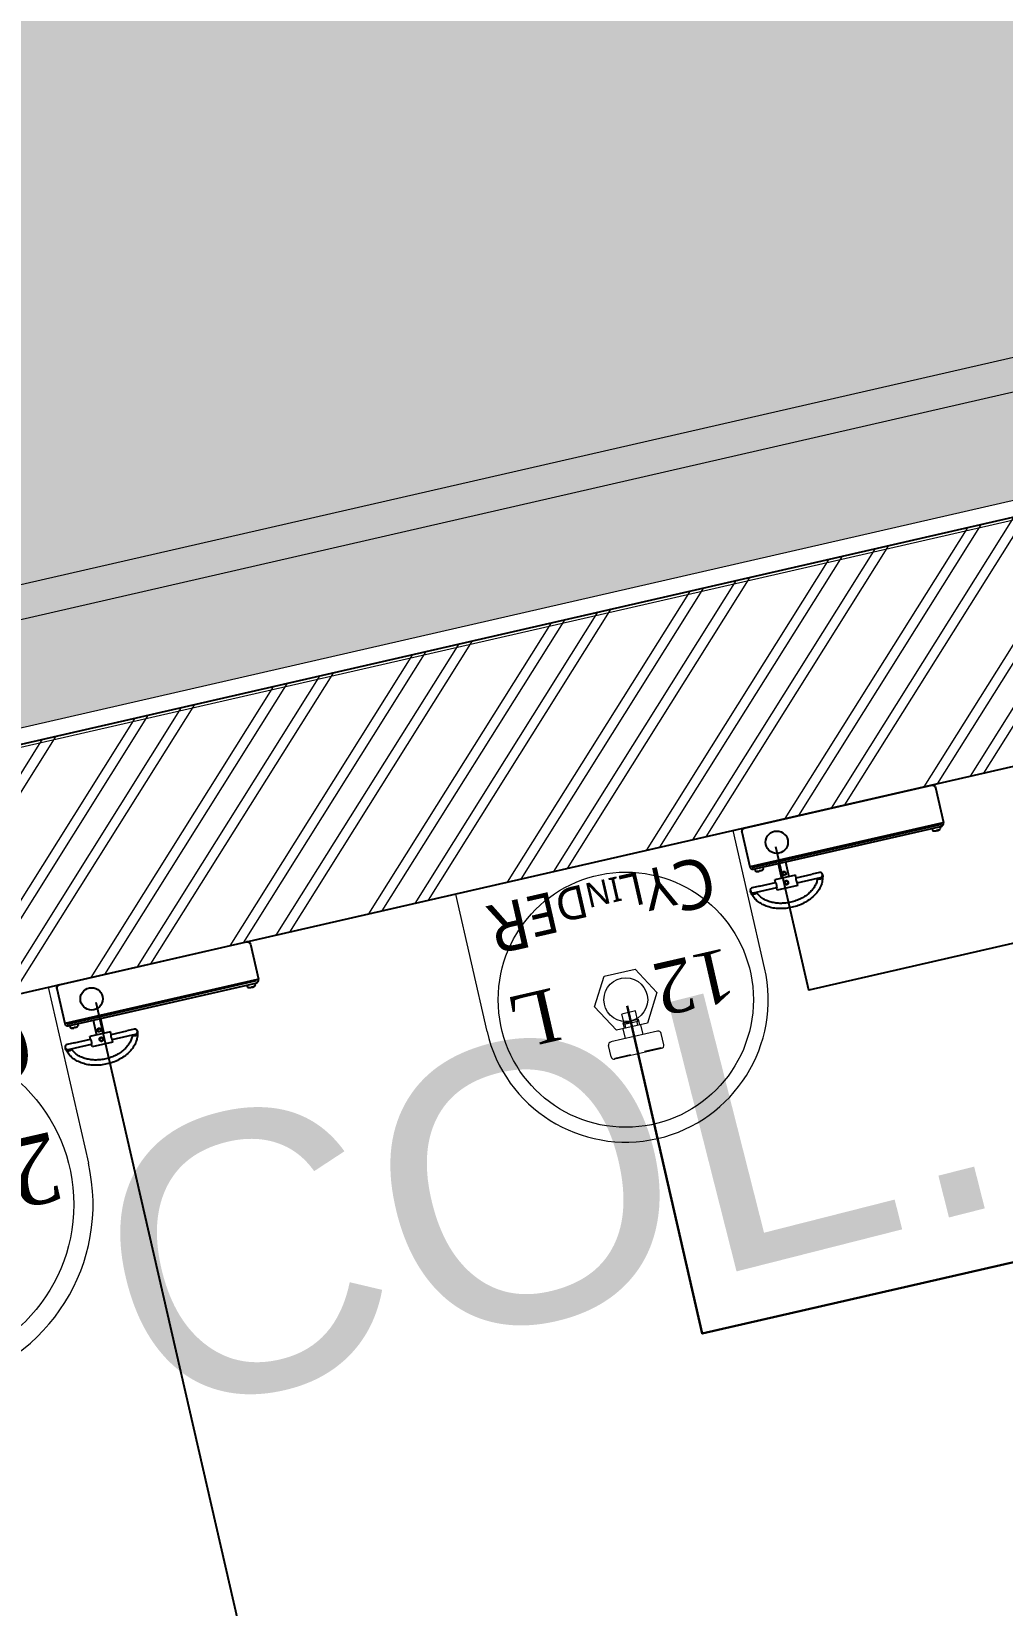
# Model space of a CAD drawing. Header units: millimetres. Extents: x 1667 to 847943, y 724 to 1832625.
# Drawn here: x 644533 to 645451, y 728084 to 729573 of the extents above; entities that cross this region are included whole.
import ezdxf

# ---------------------------------------------------------------- set-up
doc = ezdxf.new("R2010")
doc.units = ezdxf.units.MM
doc.linetypes.add('CENTER', pattern=[2, 1.25, -0.25, 0.25, -0.25])
for name, color, linetype, lineweight in [('2026-02-28_GF-SF BWP SET_MAIN BLOCK_SASANGIR RESORT$0$BRICK WALL_MOFA', 20, 'Continuous', 25), ('2026-02-28_GF-SF BWP SET_MAIN BLOCK_SASANGIR RESORT$0$HATCH LIGHT_MOFA', 253, 'Continuous', 0), ('BRICK WALL_MOFA', 22, 'Continuous', 20), ('DIMENSION_MOFA', 66, 'CENTER', 15), ('ELEV_15_MOFA', 31, 'Continuous', 13), ('HATCH', 8, 'Continuous', 0), ('HATCH SOLID_MOFA', 251, 'Continuous', 5)]:
    doc.layers.add(name, color=color, linetype=linetype, lineweight=lineweight)
doc.layers.add('Fusible link', color=7, linetype='Continuous', true_color=0x30c200)
for name, color, linetype, lineweight, true_color in [('HATCH_LIGHT_MOFA', 7, 'Continuous', 5, 0x5b5b5b), ('SSE PIPING', 7, 'Continuous', 30, 0x0512c2), ('SSE SYS', 7, 'Continuous', 15, 0xeb0000)]:
    doc.layers.add(name, color=color, linetype=linetype, lineweight=lineweight, true_color=true_color)
doc.styles.add('arial', font='arial.ttf')
doc.styles.add('Lucida SU', font='l_10646.ttf')
doc.styles.add('M B PATIL', font='times.ttf')

# ---------------------------------------------------------------- blocks, each defined once
blk = doc.blocks.new('CYL 24 L')
at = {"layer": 'SSE PIPING', "color": 6, "lineweight": 5, "ltscale": 5.240748}
for p, q in [((6.1, 38.6), (-27.8, 19)), ((40.1, 19), (6.1, 38.6)), ((40.1, -20.2), (40.1, 19))]:
    blk.add_line(p, q, dxfattribs=at)
at = {"layer": 'SSE PIPING', "color": 6, "lineweight": 5, "ltscale": 1.904597}
for p, q in [((70.4, 32.5), (56.1, 32.5)), ((70.4, -33.6), (56.1, -33.6))]:
    blk.add_line(p, q, dxfattribs=at)
at = {"layer": 'SSE PIPING', "color": 6, "lineweight": 5, "ltscale": 28.497757}
for p, q in [((-27.8, 19), (-27.8, -20.2)), ((-27.8, -20.2), (6.1, -39.8)), ((6.1, -39.8), (40.1, -20.2))]:
    blk.add_line(p, q, dxfattribs=at)
at = {"layer": 'SSE PIPING', "color": 6, "lineweight": 5, "ltscale": 12.341448}
for p, q in [((52.6, -30), (52.6, 28.9)), ((74, -30), (74, 28.9))]:
    blk.add_line(p, q, dxfattribs=at)
at = {"layer": 'SSE PIPING', "color": 6, "lineweight": 5, "ltscale": 4.038952}
blk.add_line((32.9, 9.1), (32.9, -10.2), dxfattribs=at)
at = {"layer": 'SSE PIPING', "color": 6, "lineweight": 5, "ltscale": 0.952248}
for p, q in [((32.9, 9.1), (40.1, 9.1)), ((32.9, -10.2), (40.1, -10.2))]:
    blk.add_line(p, q, dxfattribs=at)
at = {"layer": 'SSE PIPING', "color": 6, "lineweight": 5, "ltscale": 0.595118}
for p, q in [((34.2, 5), (33.5, 8.1)), ((34.8, 1.9), (34.2, 5)), ((34.7, -2.2), (34.8, 1)), ((40.1, 7), (35.6, 7)), ((40.1, -8.2), (35.6, -8.2))]:
    blk.add_line(p, q, dxfattribs=at)
at = {"layer": 'SSE PIPING', "color": 6, "lineweight": 5, "ltscale": 0.023222}
for p, q in [((34.8, 1.9), (34.6, 1.9)), ((34.8, 1), (34.7, 1))]:
    blk.add_line(p, q, dxfattribs=at)
at = {"layer": 'SSE PIPING', "color": 6, "lineweight": 5, "ltscale": 3.55277}
blk.add_line((35.6, -9), (35.6, 7.9), dxfattribs=at)
at = {"layer": 'SSE PIPING', "color": 6, "lineweight": 5, "ltscale": 1.66651}
for p, q in [((52.6, 10.6), (40.1, 10.6)), ((52.6, -11.7), (40.1, -11.7))]:
    blk.add_line(p, q, dxfattribs=at)
at = {"layer": 'SSE PIPING', "color": 12, "lineweight": 5, "ltscale": 27.706152, "true_color": 0xd10000}
blk.add_lwpolyline([(6.1, -175.1), (-165, -175.1), (-164.9, 174), (6.1, 174)], dxfattribs=at)
at = {"layer": 'SSE PIPING', "color": 6, "lineweight": 5, "ltscale": 28.497757}
blk.add_lwpolyline([(-41.8, 40.7), (-41.8, -40.7, 0.414214), (-31.6, -50.8), (31.6, -50.8, 0.414214), (41.8, -40.7), (41.8, 40.7, 0.414214), (31.6, 50.8), (-31.6, 50.8, 0.414214)], format="xyb", close=True, dxfattribs=at)
at = {"layer": 'SSE PIPING', "color": 12, "lineweight": 5, "ltscale": 27.706152, "true_color": 0xd10000}
blk.add_circle((6.1, -0.6), 156.3, dxfattribs=at)
at = {"layer": 'SSE PIPING', "color": 6, "lineweight": 5, "ltscale": 28.497757}
blk.add_circle((6.1, -0.6), 26.8, dxfattribs=at)
at = {"layer": 'SSE PIPING', "color": 12, "lineweight": 5, "ltscale": 27.706152, "true_color": 0xd10000}
blk.add_arc((6.1, -0.6), 174.5, 270, 90, dxfattribs=at)
at = {"layer": 'SSE PIPING', "color": 6, "lineweight": 5, "ltscale": 0.747873}
for centre, start, end in [((56.1, 28.9), 90, 180), ((70.4, 28.9), 0, 90), ((56.1, -30), 180, 270), ((70.4, -30), 270, 0)]:
    blk.add_arc(centre, 3.57, start, end, dxfattribs=at)
at = {"layer": 'SSE PIPING', "color": 2, "lineweight": 5, "insert": (-116.6, 5.6), "char_height": 60.638, "attachment_point": 5, "rotation": 270, "style": 'Lucida SU'}
blk.add_mtext_dynamic_manual_height_columns('C{\\H0.83333x;Y\\H0.8x;L\\H0.75x;IN\\H1.33333x;D\\H1.25x;E}R', width=321.5, gutter_width=1500, heights=[93.4], dxfattribs=at)
at = {"layer": 'SSE SYS', "insert": (33.8, 147.1), "char_height": 65, "attachment_point": 1, "rotation": 270, "style": 'M B PATIL'}
blk.add_mtext_dynamic_manual_height_columns('24     L', width=351.721, gutter_width=1, heights=[0], dxfattribs=at)
blk = doc.blocks.new('FU L ACT PA T')
at = {"layer": 'Fusible link', "color": 1, "true_color": 0xff0000}
for p, q in [((-30, 17), (-30, -17.1)), ((-27, 20), (155, 20)), ((158, 17), (158, -17.1)), ((157.2, -17), (-30, -17)), ((-28, -18), (156, -18)), ((-27.1, -20), (156, -20)), ((-25.8, -20), (-25.8, -22)), ((-24.5, -17), (-24.5, -18)), ((-22.4, -23.1), (-22.4, -23.1)), ((-21.6, -23.1), (-21.6, -22.8)), ((-21.6, -22.8), (-21.6, -23.1)), ((-19.5, -17), (-19.5, -18)), ((-18.2, -20), (-18.2, -22)), ((-3.1, -17), (-3.1, -18)), ((-3.1, -20), (-3.1, -34.3)), ((3.9, -17), (3.9, -18)), ((3.9, -20), (3.9, -34.3)), ((146.2, -20), (146.2, -22)), ((147.5, -17), (147.5, -18)), ((149.6, -23.1), (149.6, -22.8)), ((149.6, -22.8), (149.6, -23.1)), ((150.4, -23.1), (150.4, -23.1)), ((152.5, -17), (152.5, -18)), ((153.8, -20), (153.8, -22)), ((-34.6, -39.3), (-34.6, -39.5)), ((-25.1, -36.8), (-32.1, -36.8)), ((-32.1, -41.8), (-25.1, -41.8)), ((-25.1, -36.8), (-9.6, -36.8)), ((-25.1, -41.8), (-9.6, -41.8)), ((10.4, -34.3), (-9.6, -34.3)), ((-9.6, -36.8), (-9.6, -34.3)), ((-9.6, -44.3), (-9.6, -41.8)), ((10.4, -44.3), (-9.6, -44.3)), ((10.4, -36.8), (10.4, -34.3)), ((10.4, -36.8), (25.9, -36.8)), ((10.4, -41.8), (25.9, -41.8)), ((10.4, -44.3), (10.4, -41.8)), ((33, -36.8), (25.9, -36.8)), ((25.9, -41.8), (33, -41.8)), ((35.5, -39.5), (35.5, -39.3))]:
    blk.add_line(p, q, dxfattribs=at)
at = {"layer": 'Fusible link', "color": 1, "true_color": 0xff0000, "flags": 128}
for points in [[(-34.2, -41.8), (-34.3, -41.5), (-34.4, -41.2), (-34.5, -40.6), (-34.6, -40.1), (-34.6, -39.8), (-34.6, -39.5)], [(-31.7, -43.2), (-31.9, -43.2), (-32, -43.2), (-32.1, -43.2), (-32.3, -43.2), (-32.4, -43.2), (-32.6, -43.1), (-32.7, -43.1), (-32.8, -43.1), (-32.9, -43), (-33.1, -43), (-33.2, -42.9), (-33.3, -42.8), (-33.4, -42.8), (-33.5, -42.7), (-33.6, -42.6), (-33.7, -42.6), (-33.8, -42.5), (-33.9, -42.4), (-33.9, -42.3), (-34, -42.2), (-34.1, -42.1), (-34.1, -42), (-34.2, -41.9), (-34.2, -41.8)], [(35, -41.8), (34.7, -42.9), (34.4, -44.1), (33.9, -45.2), (33.4, -46.3), (32.9, -47.4), (32.3, -48.4), (31.6, -49.5), (30.8, -50.5), (30, -51.4), (29.1, -52.4), (28.2, -53.3), (27.2, -54.2), (26.2, -55), (25.2, -55.8), (24, -56.6), (22.9, -57.3), (21.7, -58), (20.4, -58.7), (19.2, -59.3), (17.9, -59.9), (16.5, -60.4), (15.1, -60.9), (13.8, -61.3), (12.3, -61.7), (10.9, -62.1), (9.4, -62.4), (7.9, -62.7), (6.5, -62.9), (5, -63), (3.4, -63.1), (1.9, -63.2), (0.4, -63.2), (-1.1, -63.2), (-2.6, -63.1), (-4.1, -63), (-5.6, -62.9), (-7.1, -62.7), (-8.6, -62.4), (-10.1, -62.1), (-11.5, -61.7), (-12.9, -61.3), (-14.3, -60.9), (-15.7, -60.4), (-17.1, -59.9), (-18.4, -59.3), (-19.6, -58.7), (-20.9, -58), (-22.1, -57.3), (-23.2, -56.6), (-24.3, -55.8), (-25.4, -55), (-26.4, -54.2), (-27.4, -53.3), (-28.3, -52.4), (-29.2, -51.4), (-30, -50.5), (-30.8, -49.5), (-31.4, -48.4), (-32.1, -47.4), (-32.6, -46.3), (-33.1, -45.2), (-33.6, -44.1), (-33.9, -42.9), (-34.2, -41.8)], [(-29.2, -41.8), (-29.2, -41.9), (-29.3, -42), (-29.3, -42.1), (-29.4, -42.2), (-29.4, -42.3), (-29.5, -42.3), (-29.6, -42.4), (-29.7, -42.5), (-29.8, -42.6), (-29.9, -42.7), (-30, -42.7), (-30.1, -42.8), (-30.2, -42.9), (-30.3, -42.9), (-30.5, -43), (-30.6, -43), (-30.7, -43.1), (-30.8, -43.1), (-31, -43.2), (-31.1, -43.2), (-31.3, -43.2), (-31.4, -43.2), (-31.6, -43.2), (-31.7, -43.2)], [(29.9, -41.8), (29.6, -42.6), (29.3, -43.4), (28.9, -44.2), (28.5, -45), (28, -45.8), (27.5, -46.6), (26.9, -47.3), (26.3, -48.1), (25.6, -48.8), (24.9, -49.6), (24.1, -50.3), (23.3, -50.9), (22.5, -51.6), (21.6, -52.2), (20.6, -52.9), (19.7, -53.4), (18.7, -54), (17.6, -54.5), (16.5, -55), (15.4, -55.5), (14.3, -55.9), (13.1, -56.3), (11.9, -56.7), (10.7, -57), (9.4, -57.3), (8.2, -57.5), (6.9, -57.8), (5.6, -57.9), (4.3, -58.1), (3, -58.2), (1.7, -58.2), (0.4, -58.2), (-0.9, -58.2), (-2.2, -58.2), (-3.5, -58.1), (-4.8, -57.9), (-6.1, -57.8), (-7.4, -57.5), (-8.6, -57.3), (-9.9, -57), (-11.1, -56.7), (-12.3, -56.3), (-13.5, -55.9), (-14.6, -55.5), (-15.7, -55), (-16.8, -54.5), (-17.8, -54), (-18.9, -53.4), (-19.8, -52.9), (-20.8, -52.2), (-21.7, -51.6), (-22.5, -50.9), (-23.3, -50.3), (-24.1, -49.6), (-24.8, -48.8), (-25.5, -48.1), (-26.1, -47.3), (-26.7, -46.6), (-27.2, -45.8), (-27.7, -45), (-28.1, -44.2), (-28.5, -43.4), (-28.8, -42.6), (-29, -41.8)], [(-9.6, -36.8), (-9.6, -36.8), (-9.6, -36.8), (-9.5, -37), (-9.5, -37.1), (-9.5, -37.3), (-9.4, -37.5), (-9.4, -37.7), (-9.4, -38), (-9.3, -38.3), (-9.3, -38.6), (-9.3, -38.9), (-9.3, -39.3), (-9.3, -39.6), (-9.3, -39.9), (-9.3, -40.2), (-9.4, -40.5), (-9.4, -40.8), (-9.4, -41), (-9.5, -41.2), (-9.5, -41.4), (-9.5, -41.6), (-9.6, -41.7), (-9.6, -41.7), (-9.6, -41.8)], [(0.4, -41.3), (0.2, -41.2), (-0.1, -41.2), (-0.3, -41.1), (-0.5, -41), (-0.7, -40.8), (-0.9, -40.6), (-1.1, -40.5), (-1.2, -40.2), (-1.3, -40), (-1.4, -39.8), (-1.4, -39.5), (-1.4, -39.3), (-1.4, -39), (-1.4, -38.8), (-1.3, -38.5), (-1.2, -38.3), (-1.1, -38.1), (-0.9, -37.9), (-0.7, -37.7), (-0.5, -37.6), (-0.3, -37.4), (-0.1, -37.3), (0.2, -37.3), (0.4, -37.3)], [(-0.9, -40), (-0.9, -40), (-1, -39.9), (-1, -39.8), (-1, -39.8), (-1, -39.7), (-1, -39.6), (-1.1, -39.6), (-1.1, -39.5), (-1.1, -39.5), (-1.1, -39.4), (-1.1, -39.3), (-1.1, -39.3), (-1.1, -39.2), (-1.1, -39.1), (-1.1, -39.1), (-1.1, -39), (-1.1, -38.9), (-1, -38.9), (-1, -38.8), (-1, -38.8), (-1, -38.7), (-1, -38.6), (-0.9, -38.6), (-0.9, -38.5)], [(-0.9, -38.5), (-0.9, -38.5), (-0.9, -38.5), (-0.9, -38.4), (-0.8, -38.4), (-0.8, -38.4), (-0.8, -38.4), (-0.8, -38.3), (-0.8, -38.3), (-0.8, -38.3), (-0.8, -38.3), (-0.8, -38.2), (-0.7, -38.2), (-0.7, -38.2), (-0.7, -38.2), (-0.7, -38.1), (-0.7, -38.1), (-0.7, -38.1), (-0.6, -38.1), (-0.6, -38), (-0.6, -38), (-0.6, -38), (-0.6, -38), (-0.6, -38), (-0.5, -37.9)], [(-0.5, -40.6), (-0.6, -40.6), (-0.6, -40.5), (-0.6, -40.5), (-0.6, -40.5), (-0.6, -40.5), (-0.6, -40.5), (-0.7, -40.4), (-0.7, -40.4), (-0.7, -40.4), (-0.7, -40.4), (-0.7, -40.3), (-0.7, -40.3), (-0.8, -40.3), (-0.8, -40.3), (-0.8, -40.2), (-0.8, -40.2), (-0.8, -40.2), (-0.8, -40.2), (-0.8, -40.1), (-0.8, -40.1), (-0.9, -40.1), (-0.9, -40.1), (-0.9, -40), (-0.9, -40)], [(0.4, -37.3), (0.6, -37.3), (0.9, -37.3), (1.1, -37.4), (1.3, -37.6), (1.5, -37.7), (1.7, -37.9), (1.9, -38.1), (2, -38.3), (2.1, -38.5), (2.2, -38.8), (2.2, -39), (2.2, -39.3), (2.2, -39.5), (2.2, -39.8), (2.1, -40), (2, -40.2), (1.9, -40.5), (1.7, -40.6), (1.5, -40.8), (1.3, -41), (1.1, -41.1), (0.9, -41.2), (0.6, -41.2), (0.4, -41.3)], [(1.3, -37.9), (1.4, -38), (1.4, -38), (1.4, -38), (1.4, -38), (1.4, -38), (1.5, -38.1), (1.5, -38.1), (1.5, -38.1), (1.5, -38.1), (1.5, -38.2), (1.5, -38.2), (1.5, -38.2), (1.6, -38.2), (1.6, -38.3), (1.6, -38.3), (1.6, -38.3), (1.6, -38.3), (1.6, -38.4), (1.6, -38.4), (1.7, -38.4), (1.7, -38.4), (1.7, -38.5), (1.7, -38.5), (1.7, -38.5)], [(1.7, -40), (1.7, -40), (1.7, -40.1), (1.7, -40.1), (1.7, -40.1), (1.6, -40.1), (1.6, -40.2), (1.6, -40.2), (1.6, -40.2), (1.6, -40.2), (1.6, -40.3), (1.6, -40.3), (1.5, -40.3), (1.5, -40.3), (1.5, -40.4), (1.5, -40.4), (1.5, -40.4), (1.5, -40.4), (1.5, -40.5), (1.4, -40.5), (1.4, -40.5), (1.4, -40.5), (1.4, -40.5), (1.4, -40.6), (1.3, -40.6)], [(1.7, -38.5), (1.7, -38.6), (1.8, -38.6), (1.8, -38.7), (1.8, -38.8), (1.8, -38.8), (1.9, -38.9), (1.9, -38.9), (1.9, -39), (1.9, -39.1), (1.9, -39.1), (1.9, -39.2), (1.9, -39.3), (1.9, -39.3), (1.9, -39.4), (1.9, -39.5), (1.9, -39.5), (1.9, -39.6), (1.9, -39.6), (1.8, -39.7), (1.8, -39.8), (1.8, -39.8), (1.8, -39.9), (1.7, -40), (1.7, -40)], [(10.4, -41.8), (10.4, -41.7), (10.4, -41.7), (10.4, -41.6), (10.3, -41.4), (10.3, -41.2), (10.2, -41), (10.2, -40.8), (10.2, -40.5), (10.1, -40.2), (10.1, -39.9), (10.1, -39.6), (10.1, -39.3), (10.1, -38.9), (10.1, -38.6), (10.1, -38.3), (10.2, -38), (10.2, -37.7), (10.2, -37.5), (10.3, -37.3), (10.3, -37.1), (10.4, -37), (10.4, -36.8), (10.4, -36.8), (10.4, -36.8)], [(32.5, -43.2), (32.4, -43.2), (32.2, -43.2), (32.1, -43.2), (31.9, -43.2), (31.8, -43.2), (31.7, -43.1), (31.5, -43.1), (31.4, -43), (31.3, -43), (31.1, -42.9), (31, -42.9), (30.9, -42.8), (30.8, -42.7), (30.7, -42.7), (30.6, -42.6), (30.5, -42.5), (30.4, -42.4), (30.3, -42.3), (30.3, -42.3), (30.2, -42.2), (30.1, -42.1), (30.1, -42), (30.1, -41.9), (30, -41.8)], [(35, -41.8), (35, -41.9), (34.9, -42), (34.9, -42.1), (34.8, -42.2), (34.7, -42.3), (34.7, -42.4), (34.6, -42.5), (34.5, -42.6), (34.4, -42.6), (34.3, -42.7), (34.2, -42.8), (34.1, -42.8), (34, -42.9), (33.9, -43), (33.7, -43), (33.6, -43.1), (33.5, -43.1), (33.4, -43.1), (33.2, -43.2), (33.1, -43.2), (32.9, -43.2), (32.8, -43.2), (32.7, -43.2), (32.5, -43.2)], [(35.5, -39.5), (35.4, -39.8), (35.4, -40.1), (35.3, -40.6), (35.2, -41.2), (35.1, -41.5), (35, -41.8)]]:
    blk.add_lwpolyline(points, dxfattribs=at)
at = {"layer": 'Fusible link', "color": 1, "true_color": 0xff0000}
for centre, radius in [((0, 0), 10.6), ((0.4, -30.4), 1.5), ((0.4, -39.3), 1.62)]:
    blk.add_circle(centre, radius, dxfattribs=at)
for centre, radius, start, end in [((-27.1, -17.1), 2.86, 180, 270), ((-25.2, -22), 0.5, 180, 246.1956), ((-22.2, -15), 8.06, 246.1956, 253.4124), ((-21.8, -15), 8.06, 286.5876, 293.8044), ((-18.8, -22), 0.5, 293.8044, 0), ((146.8, -22), 0.5, 180, 246.1956), ((149.8, -15), 8.06, 246.1956, 253.4124), ((150.2, -15), 8.06, 286.5876, 293.8044), ((153.2, -22), 0.5, 293.8044, 0), ((155.1, -17.1), 2.86, 270, 0), ((-32.1, -39.3), 2.5, 90, 270), ((0.4, -39.3), 1.5, 30, 150), ((0.4, -39.3), 1.5, 210, 330), ((33, -39.3), 2.5, 270, 90)]:
    blk.add_arc(centre, radius, start, end, dxfattribs=at)
for points, knots in [([(-30, 17), (-29.5, 17.8), (-29, 18.6), (-28, 19.7), (-27.5, 20), (-27, 20)], [-1, -1, -1, -1, -0.5, -0.5, 0, 0, 0, 0]), ([(-27, 20), (-27.8, 20), (-28.6, 19.7), (-29.7, 18.6), (-30, 17.8), (-30, 17)], [0, 0, 0, 0, 0.5, 0.5, 1, 1, 1, 1]), ([(158, 17), (157.5, 17.8), (157, 18.6), (156, 19.7), (155.5, 20), (155, 20)], [-1, -1, -1, -1, -0.5, -0.5, 0, 0, 0, 0]), ([(155, 20), (155.8, 20), (156.6, 19.7), (157.7, 18.6), (158, 17.8), (158, 17)], [0, 0, 0, 0, 0.5, 0.5, 1, 1, 1, 1]), ([(-24.5, -22.8), (-24.3, -22.8), (-24, -22.9), (-23.3, -23), (-22.8, -23.1), (-22.4, -23.1)], [2.1843399, 2.1843399, 2.1843399, 2.1843399, 2.2537745, 2.2537745, 2.3819144, 2.3819144, 2.3819144, 2.3819144]), ([(-22.4, -23.1), (-22.8, -23.1), (-23.3, -23), (-24, -22.9), (-24.3, -22.8), (-24.5, -22.8)], [2.4603047, 2.4603047, 2.4603047, 2.4603047, 2.5884445, 2.5884445, 2.6582999, 2.6582999, 2.6582999, 2.6582999]), ([(-24.5, -22.8), (-24.5, -22.8), (-24.5, -22.8), (-24.5, -22.8), (-24.5, -22.8), (-24.5, -22.8)], [2.26905434, 2.26905434, 2.26905434, 2.26905434, 2.30809394, 2.30809394, 2.30949438, 2.30949438, 2.30949438, 2.30949438]), ([(-21.6, -22.8), (-21.7, -22.8), (-21.9, -22.8), (-22.1, -22.8), (-22.2, -22.8), (-22.4, -22.8)], [2.26905434, 2.26905434, 2.26905434, 2.26905434, 2.30809394, 2.30809394, 2.34713353, 2.34713353, 2.34713353, 2.34713353]), ([(-22.4, -22.8), (-22.4, -22.8), (-22.4, -22.9), (-22.4, -23), (-22.4, -23.1), (-22.4, -23.1)], [2.1839191, 2.1839191, 2.1839191, 2.1839191, 2.2537745, 2.2537745, 2.3819144, 2.3819144, 2.3819144, 2.3819144]), ([(-22.4, -22.8), (-22.3, -22.8), (-22.1, -22.8), (-22, -22.8), (-22, -22.8), (-22, -22.8)], [2.27173579, 2.27173579, 2.27173579, 2.27173579, 2.30809394, 2.30809394, 2.30949438, 2.30949438, 2.30949438, 2.30949438]), ([(-19.5, -22.8), (-19.7, -22.8), (-20, -22.9), (-20.7, -23), (-21.2, -23.1), (-21.6, -23.1)], [2.1839191, 2.1839191, 2.1839191, 2.1839191, 2.2537745, 2.2537745, 2.3819144, 2.3819144, 2.3819144, 2.3819144]), ([(-21.6, -23.1), (-21.6, -23.1), (-21.6, -23), (-21.6, -22.9), (-21.6, -22.8), (-21.6, -22.8)], [2.4603047, 2.4603047, 2.4603047, 2.4603047, 2.5884445, 2.5884445, 2.6582999, 2.6582999, 2.6582999, 2.6582999]), ([(-21.6, -22.8), (-21.6, -22.8), (-21.6, -22.9), (-21.6, -23), (-21.6, -23.1), (-21.6, -23.1)], [2.1843399, 2.1843399, 2.1843399, 2.1843399, 2.2537745, 2.2537745, 2.3819144, 2.3819144, 2.3819144, 2.3819144]), ([(-19.5, -22.8), (-19.5, -22.8), (-19.5, -22.8), (-19.5, -22.8), (-19.5, -22.8), (-19.5, -22.8)], [2.27173579, 2.27173579, 2.27173579, 2.27173579, 2.30809394, 2.30809394, 2.34713353, 2.34713353, 2.34713353, 2.34713353]), ([(-0.5, -32), (-0.6, -31.9), (-0.8, -31.8), (-1, -31.5), (-1.1, -31.3), (-1.2, -30.8), (-1.3, -30.6), (-1.3, -30.2), (-1.2, -29.9), (-1.1, -29.5), (-1, -29.2), (-0.7, -28.9), (-0.5, -28.7), (-0.2, -28.5), (-0.1, -28.5), (0.1, -28.4), (0.2, -28.4), (0.4, -28.4)], [0.3711238, 0.3711238, 0.3711238, 0.3711238, 0.4189863, 0.4189863, 0.4860921, 0.4860921, 0.5531979, 0.5531979, 0.6203036, 0.6203036, 0.6874094, 0.6874094, 0.7586031, 0.7586031, 0.7942, 0.7942, 0.8297968, 0.8297968, 0.8297968, 0.8297968]), ([(0.4, -28.4), (0.5, -28.4), (0.6, -28.4), (0.8, -28.5), (0.9, -28.5), (1.3, -28.7), (1.4, -28.9), (1.7, -29.2), (1.8, -29.5), (1.9, -29.9), (2, -30.2), (2, -30.4), (2, -30.6), (1.9, -30.8), (1.8, -31.3), (1.7, -31.5), (1.5, -31.8), (1.4, -31.9), (1.2, -32)], [0.8297968, 0.8297968, 0.8297968, 0.8297968, 0.8653936, 0.8653936, 0.9009905, 0.9009905, 0.9721842, 0.9721842, 1.03929, 1.03929, 1.1063957, 1.1063957, 1.1063957, 1.1735015, 1.1735015, 1.2406073, 1.2406073, 1.2884698, 1.2884698, 1.2884698, 1.2884698]), ([(147.5, -22.8), (147.5, -22.8), (147.5, -22.8), (147.5, -22.8), (147.5, -22.8), (147.5, -22.8)], [2.27173579, 2.27173579, 2.27173579, 2.27173579, 2.30809394, 2.30809394, 2.34713353, 2.34713353, 2.34713353, 2.34713353]), ([(147.5, -22.8), (147.7, -22.8), (148, -22.9), (148.7, -23), (149.2, -23.1), (149.6, -23.1)], [2.1839191, 2.1839191, 2.1839191, 2.1839191, 2.2537745, 2.2537745, 2.3819144, 2.3819144, 2.3819144, 2.3819144]), ([(149.6, -23.1), (149.6, -23.1), (149.6, -23), (149.6, -22.9), (149.6, -22.8), (149.6, -22.8)], [2.4603047, 2.4603047, 2.4603047, 2.4603047, 2.5884445, 2.5884445, 2.6582999, 2.6582999, 2.6582999, 2.6582999]), ([(149.6, -22.8), (149.7, -22.8), (149.9, -22.8), (150.1, -22.8), (150.2, -22.8), (150.4, -22.8)], [2.26905434, 2.26905434, 2.26905434, 2.26905434, 2.30809394, 2.30809394, 2.34713353, 2.34713353, 2.34713353, 2.34713353]), ([(149.6, -22.8), (149.6, -22.8), (149.6, -22.9), (149.6, -23), (149.6, -23.1), (149.6, -23.1)], [2.1843399, 2.1843399, 2.1843399, 2.1843399, 2.2537745, 2.2537745, 2.3819144, 2.3819144, 2.3819144, 2.3819144]), ([(150.4, -22.8), (150.3, -22.8), (150.1, -22.8), (150, -22.8), (150, -22.8), (150, -22.8)], [2.27173579, 2.27173579, 2.27173579, 2.27173579, 2.30809394, 2.30809394, 2.30949438, 2.30949438, 2.30949438, 2.30949438]), ([(152.5, -22.8), (152.3, -22.8), (152, -22.9), (151.3, -23), (150.8, -23.1), (150.4, -23.1)], [2.1843399, 2.1843399, 2.1843399, 2.1843399, 2.2537745, 2.2537745, 2.3819144, 2.3819144, 2.3819144, 2.3819144]), ([(150.4, -23.1), (150.8, -23.1), (151.3, -23), (152, -22.9), (152.3, -22.8), (152.5, -22.8)], [2.4603047, 2.4603047, 2.4603047, 2.4603047, 2.5884445, 2.5884445, 2.6582999, 2.6582999, 2.6582999, 2.6582999]), ([(150.4, -22.8), (150.4, -22.8), (150.4, -22.9), (150.4, -23), (150.4, -23.1), (150.4, -23.1)], [2.1839191, 2.1839191, 2.1839191, 2.1839191, 2.2537745, 2.2537745, 2.3819144, 2.3819144, 2.3819144, 2.3819144]), ([(152.5, -22.8), (152.5, -22.8), (152.5, -22.8), (152.5, -22.8), (152.5, -22.8), (152.5, -22.8)], [2.26905434, 2.26905434, 2.26905434, 2.26905434, 2.30809394, 2.30809394, 2.30949438, 2.30949438, 2.30949438, 2.30949438])]:
    blk.add_open_spline(points, degree=3, knots=knots, dxfattribs=at)
for points in [[(-21.6, -23.1), (-21.6, -23.1), (-21.6, -23.1), (-21.6, -23.1)], [(149.6, -23.1), (149.6, -23.1), (149.6, -23.1), (149.6, -23.1)]]:
    blk.add_open_spline(points, degree=3, dxfattribs=at)
blk = doc.blocks.new('FSS03')
at = {"layer": 'Fusible link', "color": 1, "true_color": 0xff0000, "elevation": 0}
blk.add_lwpolyline([(1174463.4, -1357133.5), (1176087.1, -1357133.5), (1176087.1, -1356531.4)], dxfattribs=at)
at = {"layer": 'SSE SYS', "rotation": 270}
blk.add_blockref('CYL 24 L', (1175871.9, -1356672), dxfattribs=at)
at = {"layer": 'SSE SYS'}
blk.add_blockref('FU L ACT PA T', (1176083.5, -1356527.2), dxfattribs=at)
blk = doc.blocks.new('CYL 12L')
at = {"layer": 'SSE PIPING', "color": 6, "lineweight": 5, "ltscale": 3.32757}
for p, q in [((-57.2, 6.5), (-31, 21.6)), ((-31, 21.6), (-4.8, 6.5))]:
    blk.add_line(p, q, dxfattribs=at)
at = {"layer": 'SSE PIPING', "color": 6, "lineweight": 5, "ltscale": 1.904597}
for p, q in [((18.6, 16.9), (7.6, 16.9)), ((18.6, -34.1), (7.6, -34.1))]:
    blk.add_line(p, q, dxfattribs=at)
at = {"layer": 'SSE PIPING', "color": 6, "lineweight": 5, "ltscale": 5.240748}
for p, q in [((-57.2, -23.7), (-57.2, 6.5)), ((-4.8, 6.5), (-4.8, -23.7)), ((-31, -38.9), (-57.2, -23.7)), ((-4.8, -23.7), (-31, -38.9))]:
    blk.add_line(p, q, dxfattribs=at)
at = {"layer": 'SSE PIPING', "color": 6, "lineweight": 5, "ltscale": 1.66651}
for p, q in [((4.8, 0), (-4.8, 0)), ((4.8, -17.2), (-4.8, -17.2))]:
    blk.add_line(p, q, dxfattribs=at)
at = {"layer": 'SSE PIPING', "color": 6, "lineweight": 5, "ltscale": 12.341448}
for p, q in [((4.8, 14.1), (4.8, -31.4)), ((21.4, 14.1), (21.4, -31.4))]:
    blk.add_line(p, q, dxfattribs=at)
at = {"layer": 'SSE PIPING', "color": 6, "lineweight": 5, "ltscale": 4.945367}
blk.add_line((20.5, -2.3), (20.5, 13.7), dxfattribs=at)
at = {"layer": 'SSE PIPING', "color": 6, "lineweight": 5, "ltscale": 0.142752}
for p, q in [((21.4, 13.7), (20.5, 13.7)), ((21.4, -31), (20.5, -31))]:
    blk.add_line(p, q, dxfattribs=at)
at = {"layer": 'SSE PIPING', "color": 6, "lineweight": 5, "ltscale": 3.55277}
for p, q in [((-18.6, -2.1), (-18.6, -15.2)), ((-8.3, -2.1), (-8.3, -15.2))]:
    blk.add_line(p, q, dxfattribs=at)
at = {"layer": 'SSE PIPING', "color": 6, "lineweight": 5, "ltscale": 1.785553}
for p, q in [((-8.3, -2.1), (-18.6, -2.1)), ((-8.3, -15.2), (-18.6, -15.2))]:
    blk.add_line(p, q, dxfattribs=at)
at = {"layer": 'SSE PIPING', "color": 6, "lineweight": 5, "ltscale": 4.038952}
blk.add_line((-10.3, -16.1), (-10.3, -1.2), dxfattribs=at)
at = {"layer": 'SSE PIPING', "color": 6, "lineweight": 5, "ltscale": 0.952248}
for p, q in [((-10.3, -1.2), (-4.8, -1.2)), ((-10.3, -16.1), (-4.8, -16.1))]:
    blk.add_line(p, q, dxfattribs=at)
at = {"layer": 'SSE PIPING', "color": 6, "lineweight": 5, "ltscale": 0.595118}
for p, q in [((-9.4, -12.9), (-9.9, -15.3)), ((-8.9, -10.5), (-9.4, -12.9)), ((-9, -7.4), (-8.9, -9.8)), ((-4.8, -2.8), (-8.3, -2.8)), ((-4.8, -14.5), (-8.3, -14.5))]:
    blk.add_line(p, q, dxfattribs=at)
at = {"layer": 'SSE PIPING', "color": 6, "lineweight": 5, "ltscale": 0.023222}
for p, q in [((-8.9, -9.8), (-9, -9.8)), ((-8.9, -10.5), (-9, -10.5))]:
    blk.add_line(p, q, dxfattribs=at)
at = {"layer": 'SSE PIPING', "color": 6, "lineweight": 5, "ltscale": 4.815475}
blk.add_line((20.5, -31), (20.5, -15.7), dxfattribs=at)
at = {"layer": 'SSE PIPING', "color": 12, "lineweight": 5, "ltscale": 27.706152, "true_color": 0xe00000}
blk.add_lwpolyline([(-31, 126.1), (-164.3, 126.1), (-164.4, -143.4), (-31, -143.4)], dxfattribs=at)
blk.add_circle((-31, -8.6), 120.7, dxfattribs=at)
at = {"layer": 'SSE PIPING', "color": 6, "lineweight": 5, "ltscale": 28.497757}
blk.add_circle((-31, -8.6), 20.7, dxfattribs=at)
at = {"layer": 'SSE PIPING', "color": 12, "lineweight": 5, "ltscale": 27.706152, "true_color": 0xe00000}
blk.add_arc((-31, -8.6), 134.7, 270, 90, dxfattribs=at)
at = {"layer": 'SSE PIPING', "color": 6, "lineweight": 5, "ltscale": 0.747873}
for centre, start, end in [((7.6, 14.1), 90, 180), ((18.6, 14.1), 0, 90), ((7.6, -31.4), 180, 270), ((18.6, -31.4), 270, 0)]:
    blk.add_arc(centre, 2.76, start, end, dxfattribs=at)
at = {"layer": 'SSE PIPING', "color": 2, "lineweight": 5, "insert": (-123.6, -10.4), "char_height": 46.81, "attachment_point": 5, "rotation": 270, "style": 'Lucida SU'}
blk.add_mtext_dynamic_manual_height_columns('C{\\H0.83333x;Y\\H0.8x;L\\H0.75x;IN\\H1.33333x;D\\H1.25x;E}R', width=195.122, gutter_width=1500, heights=[51.1], dxfattribs=at)
at = {"layer": 'SSE SYS', "insert": (-7.8, 95.9), "char_height": 50, "attachment_point": 1, "rotation": 270, "style": 'M B PATIL'}
blk.add_mtext_dynamic_manual_height_columns('12     L', width=231.636, gutter_width=1, heights=[0], dxfattribs=at)
blk = doc.blocks.new('FSS04')
at = {"layer": 'Fusible link', "color": 1, "true_color": 0xff0000}
blk.add_lwpolyline([(1178632.1, -1311660.5), (1177981.1, -1311660.5), (1177981.1, -1311521.5)], dxfattribs=at)
at = {"layer": 'SSE PIPING'}
blk.add_lwpolyline([(1179164.9, -1312283.3), (1179164.9, -1311954.8), (1177810.4, -1311954.8), (1177810.4, -1311636.7)], dxfattribs=at)
at = {"layer": 'SSE SYS', "rotation": 270}
blk.add_blockref('CYL 12L', (1177819, -1311661.8), dxfattribs=at)
at = {"layer": 'SSE SYS'}
blk.add_blockref('FU L ACT PA T', (1177982.8, -1311517.5), dxfattribs=at)
blk = doc.blocks.new('FURNITURE BOH')
at = {"layer": 'Fusible link'}
for name, p in [('FSS03', (-1196730.4, 1374407.4, 0)), ('FSS04', (-1197964.9, 1329397.5))]:
    blk.add_blockref(name, p, dxfattribs=at)
blk = doc.blocks.new('ff')
at = {"layer": '2026-02-28_GF-SF BWP SET_MAIN BLOCK_SASANGIR RESORT$0$HATCH LIGHT_MOFA'}
h = blk.add_hatch(dxfattribs=at)
h.set_pattern_fill('ANSI32', color=256, scale=10, angle=360)
h.set_pattern_definition([(45, (141873.28, -3193.15), (-67.35192, 67.35192), []), (45, (141918.18, -3193.15), (-67.35192, 67.35192), [])])
h.paths.add_polyline_path([(53141.184, -230), (47450, -230), (47450, 0), (55890, 0), (55890, -230), (53256.184, -230), (53256.184, -1260), (53026.184, -1260), (53026.184, -230)])
at = {"layer": 'HATCH_LIGHT_MOFA'}
h = blk.add_hatch(dxfattribs=at)
h.set_pattern_fill('GRASS', color=256, scale=5, angle=360)
h.set_pattern_definition([(450, (-707804.2, -565468.59), (-89.802561, 89.802561), [23.8125, -155.792622]), (405, (-707804.2, -565468.59), (-89.802561, 89.802561), [23.8125, -103.1875]), (495, (-707804.2, -565468.59), (-89.802561, -89.802561), [23.8125, -103.1875])])
h.paths.add_polyline_path([(48911.87, 742.716), (49965.795, 743.175), (51160.015, 729.735), (51160.017, 115.152), (47515.017, 114.682), (47514.891, 717.72)])
h.paths.add_polyline_path([(40480.324, 739.044), (41534.248, 739.503), (42270.015, 739.823), (42270.155, 111.839), (38625.039, 110.251), (38625.015, 738.236)])
h.paths.add_polyline_path([(45750.096, 741.339), (46804.021, 741.798), (46808.041, 729.735), (46715.015, 729.735), (46715.017, 113.775), (43070.017, 112.187), (43070.015, 740.172)])
h.paths.add_polyline_path([(34156.627, 736.289), (35210.552, 736.748), (37825.015, 737.887), (37825.034, 120.038), (34178.617, 98.179), (34178.597, 729.735), (34158.811, 729.735)])
h = blk.add_hatch(color=256, dxfattribs=at)
h.dxf.hatch_style = 1
h.paths.add_polyline_path([(14710.114, -0.165), (14710.114, 99.835), (19600.57, 101.965), (19633.893, 1.98)])
h.paths.add_polyline_path([(34178.6, 108.315), (37825.017, 109.903), (37825.018, 9.903), (34178.6, 8.315)])
h.paths.add_polyline_path([(20843.587, 102.506), (24490.005, 104.095), (24490.005, 4.095), (20843.588, 2.506)])
h.paths.add_polyline_path([(47515.017, 114.123), (51160.017, 115.711), (51160.018, 15.711), (47515.018, 14.123)])
h.paths.add_polyline_path([(38625.017, 110.251), (42270.017, 111.839), (42270.018, 11.839), (38625.018, 10.251)])
h.paths.add_polyline_path([(25290.005, 104.443), (28935.005, 106.031), (28935.005, 6.031), (25290.005, 4.443)])
h.paths.add_polyline_path([(43070.017, 112.187), (46715.017, 113.775), (46715.018, 13.775), (43070.018, 12.187)])
h.paths.add_polyline_path([(29735.005, 106.379), (33378.6, 107.966), (33378.6, 7.966), (29735.005, 6.379)])
h.paths.add_polyline_path([(19600.57, 101.965), (20043.587, 102.158), (20043.588, 2.506), (20843.588, 2.506), (19633.893, 1.98)])
at = {"layer": '2026-02-28_GF-SF BWP SET_MAIN BLOCK_SASANGIR RESORT$0$BRICK WALL_MOFA'}
blk.add_lwpolyline([(53141.184, -230), (47450, -230), (47450, 0), (55890, 0), (55890, -230), (53256.184, -230), (53256.184, -1260), (53026.184, -1260), (53026.184, -230), (53141.184, -230)], dxfattribs=at)
at = {"layer": 'ELEV_15_MOFA', "lineweight": 0}
for p, q in [((51160.017, 115.711), (47515.017, 114.123)), ((51160.018, 15.711), (14709.682, -0.165))]:
    blk.add_line(p, q, dxfattribs=at)
at = {"color": 1, "rotation": 360}
blk.add_blockref('FURNITURE BOH', (69580.092, -18129.993), dxfattribs=at)
blk = doc.blocks.new('zw$DA95')
at = {"layer": 'HATCH', "lineweight": 0}
h = blk.add_hatch(dxfattribs=at)
h.set_pattern_fill('HONEY', color=256, scale=50)
h.set_pattern_definition([(0, (578863.07, 599741.72), (238.125, 137.481532), [158.75, -317.5]), (120, (578863.07, 599741.72), (-238.125, 137.481533), [158.75, -317.5]), (60, (578863.07, 599741.72), (5e-07, 274.963065), [-317.5, 158.75])])
h.paths.add_polyline_path([(26725.55, 7655.42), (30278.49, 8469.45), (30411.98, 7886.43), (26859.04, 7072.39)])
h.paths.add_polyline_path([(22392.82, 6662.72), (25945.75, 7476.75), (26079.24, 6893.73), (22526.31, 6079.69)])
h.paths.add_polyline_path([(17714.05, 5590.74), (21613.02, 6484.06), (21746.51, 5901.03), (17847.54, 5007.71)])
h.paths.add_polyline_path([(13381.32, 4598.04), (16934.25, 5412.08), (17067.74, 4829.05), (13514.81, 4015.02)])
h.paths.add_polyline_path([(9048.58, 3605.34), (12601.52, 4419.38), (12735.01, 3836.35), (9182.07, 3022.32)])
h.paths.add_polyline_path([(-3949.61, 627.25), (-396.68, 1441.29), (-263.19, 858.26), (-3816.12, 44.23)])
h.paths.add_polyline_path([(383.12, 1619.95), (3936.06, 2433.98), (4069.55, 1850.96), (516.61, 1036.92)])
h.paths.add_polyline_path([(4715.85, 2612.65), (8268.79, 3426.68), (8402.28, 2843.66), (4849.34, 2029.62)])
at = {"layer": 'HATCH SOLID_MOFA'}
h = blk.add_hatch(dxfattribs=at)
h.set_pattern_fill('ANSI32', color=256, scale=10, angle=12.89628)
h.set_pattern_definition([(57.896282, (-1417841.57, 713295.25), (-80.6850786, 50.62095), []), (57.896282, (-1417797.8, 713305.27), (-80.6850786, 50.62095), [])])
h.paths.add_polyline_path([(9151.47, 2864.75), (9202.8, 2640.55), (17429.91, 4524.25), (17378.57, 4748.45)])
at = {"layer": 'BRICK WALL_MOFA'}
blk.add_lwpolyline([(17378.57, 4748.45), (17429.91, 4524.25), (9202.8, 2640.55), (9151.47, 2864.75)], close=True, dxfattribs=at)
at = {"layer": 'ELEV_15_MOFA'}
for p, q in [((30803.2, 7976.06), (-5410, -320.96)), ((30836.7, 7829.85), (-5280.13, -445.09))]:
    blk.add_line(p, q, dxfattribs=at)
at = {"style": 'arial'}
blk.add_text('CX  COL. ', height=262.5, rotation=14.24321, dxfattribs=at).set_placement((10009.65, 2376.39))

msp = doc.modelspace()

# ---------------------------------------------------------------- block references
at = {"layer": 'DIMENSION_MOFA', "rotation": 12.89632932256583}
msp.add_blockref('ff', (596835.137, 717980.215), dxfattribs=at)

# ---------------------------------------------------------------- next in the draw order: block references
msp.add_blockref('zw$DA95', (633936.771, 725705.715))

doc.saveas('drawing.dxf')
